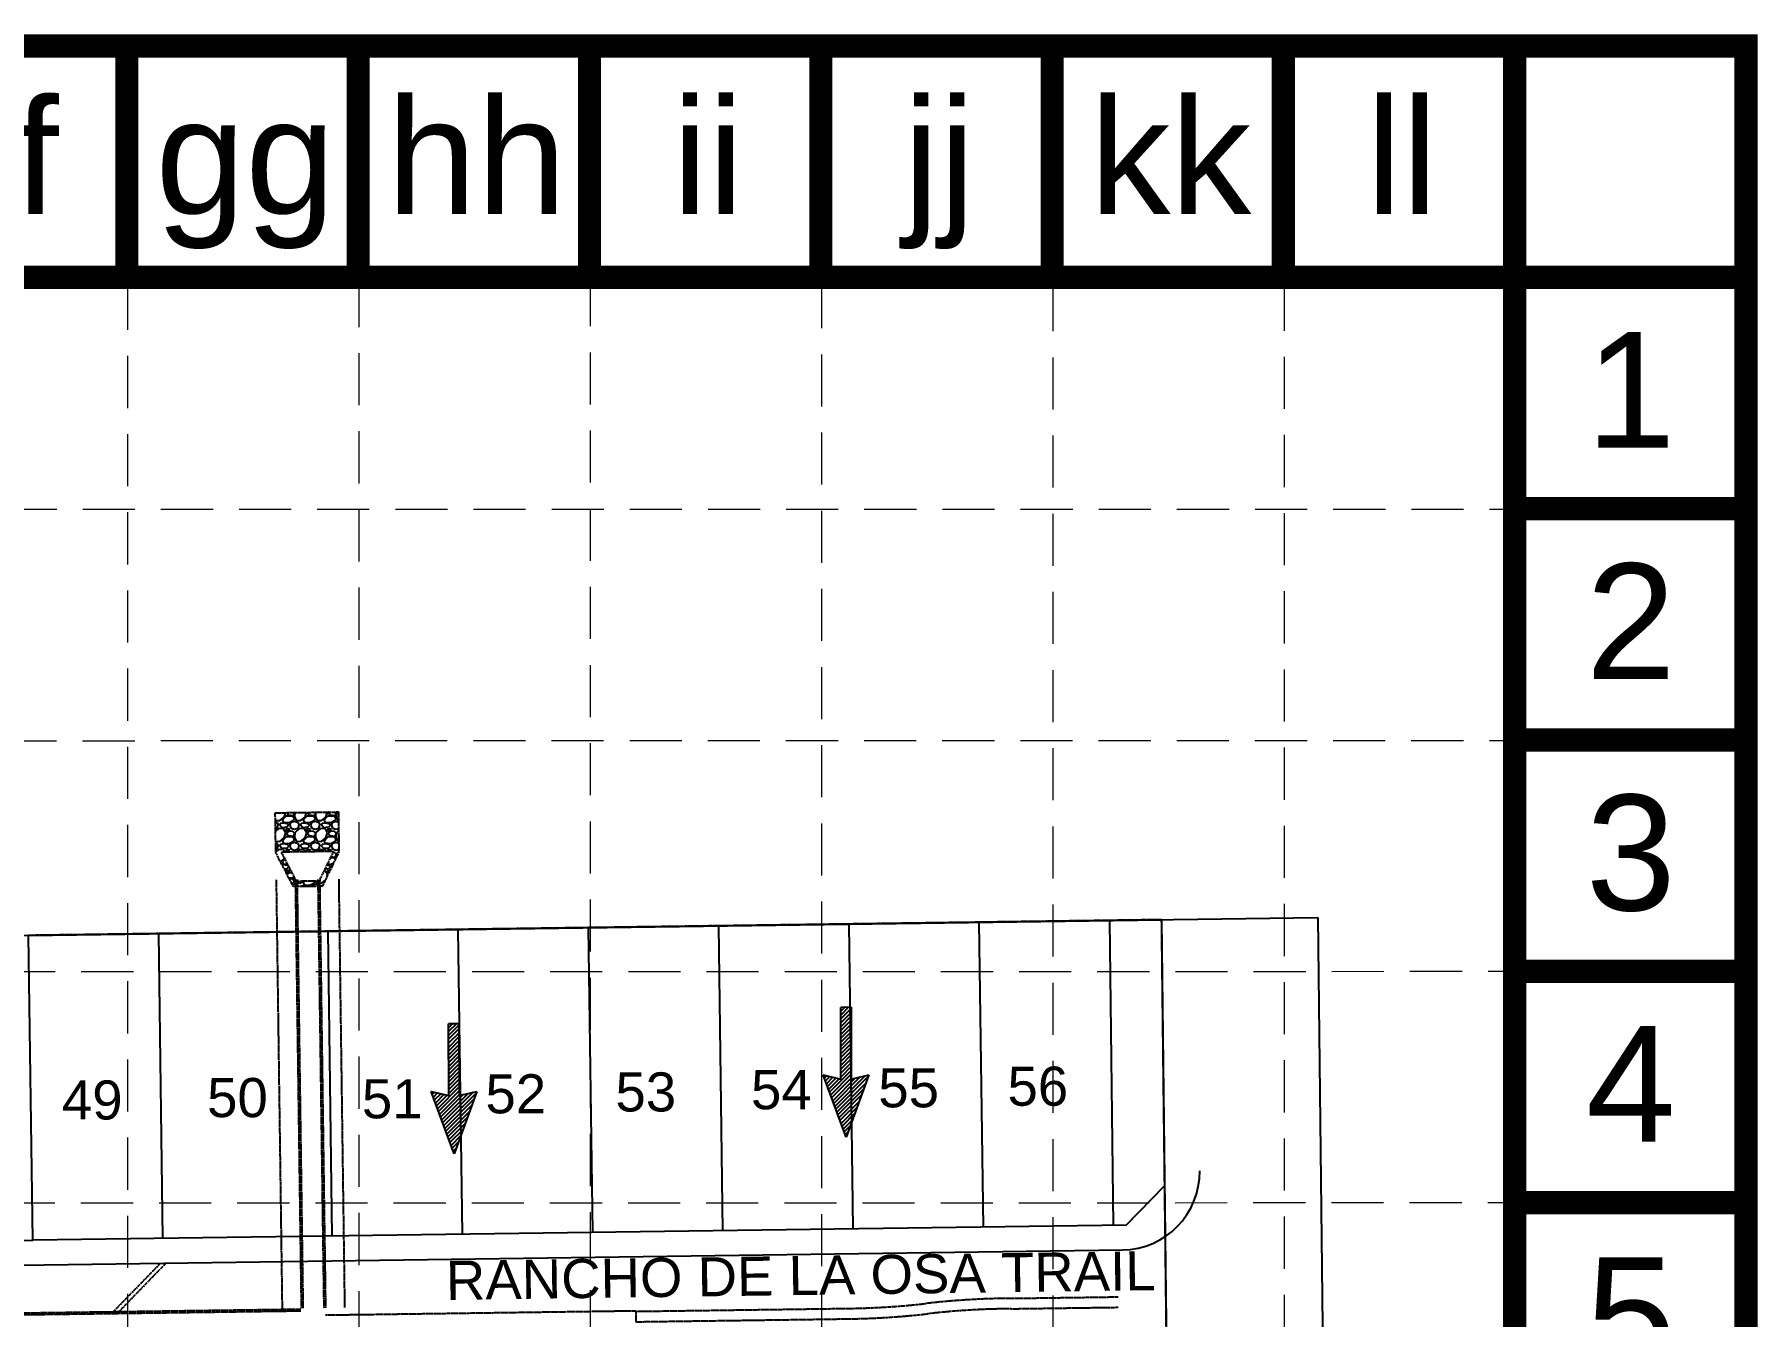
# Model space of a CAD drawing. Header units: inches. Extents: x 2510995 to 2514555, y 7106046 to 7111737.
# Drawn here: x 2513894 to 2514555, y 7111245 to 7111737 of the extents above; entities that cross this region are included whole.
import ezdxf
from ezdxf.enums import TextEntityAlignment as Align

# ---------------------------------------------------------------- set-up
doc = ezdxf.new("R2010")
doc.units = ezdxf.units.IN
doc.header["$MEASUREMENT"] = 0
for name, pattern in [('BORDER2', [0.875, 0.25, -0.125, 0.25, -0.125, 0, -0.125]), ('DASHED', [0.75, 0.5, -0.25]), ('HIDDEN', [0.375, 0.25, -0.125]), ('XHO477ST$0$CL', [0.7, 0.5, -0.05, 0.1, -0.05])]:
    doc.linetypes.add(name, pattern=pattern)
for name, color, linetype in [('BASE', 7, 'Continuous'), ('GRID', 254, 'DASHED'), ('XHO459PT$0$V-ADJC-LINE-E', 6, 'Continuous'), ('XHO459PT$0$V-BNDY-N-P6', 6, 'BORDER2'), ('XHO459PT$0$V-PROP-SUBD-IDEN-N-P6', 14, 'Continuous'), ('XHO459PT$0$V-PROP-SUBD-N-P6', 14, 'Continuous'), ('XHO459PT$0$V-RWAY-LINE-N-P6', 14, 'Continuous'), ('XHO459PV$0$C-ROAD-BACK-P6', 14, 'Continuous'), ('XHO460PT$0$C-ROAD-IDEN-N', 1, 'Continuous'), ('XHO460PT$0$V-ADJC-LINE-E', 6, 'Continuous'), ('XHOE001PT$0$V-ADJC-LINE-E', 6, 'Continuous'), ('ZSTORM', 5, 'XHO477ST$0$CL')]:
    doc.layers.add(name, color=color, linetype=linetype)
doc.layers.add('XHO459PT$0$V-AREA-PLIN', color=163, linetype='Continuous', plot=False)
doc.styles.get("Standard").update_dxf_attribs({"font": 'ARIAL.TTF'})

msp = doc.modelspace()

# ---------------------------------------------------------------- hatches: boundary and pattern name
at = {"layer": 'ZSTORM'}
h = msp.add_hatch(dxfattribs=at)
h.set_pattern_fill('GRAVEL', color=1, scale=8, style=0)
h.set_pattern_definition([(228.0128, (2513983.02945, 7111409.61556), (-63.999986, -72.000011), [1.0763, -106.5527]), (184.9697, (2513982.30945, 7111408.81556), (96.0000084, 7.9999305), [1.84694, -182.8474]), (132.5104, (2513980.46945, 7111408.65556), (79.999926, -88.0000694), [1.3023, -128.92826]), (267.2737, (2513977.34945, 7111406.65556), (7.999968, 160.0000024), [1.6819, -166.50846]), (292.8337, (2513977.26945, 7111404.97556), (-40.0000792, 95.9999713), [1.64924, -163.27498]), (357.2737, (2513977.90945, 7111403.45556), (-160.0000024, 7.999968), [1.6819, -166.50846]), (37.6942, (2513979.58945, 7111403.37556), (-104.0000588, -79.9999232), [2.22423, -220.1988]), (72.2553, (2513981.34945, 7111404.73556), (56.000086, 175.9999698), [2.0999, -207.89057]), (121.4296, (2513981.98945, 7111406.73556), (-64.000066, 103.9999603), [1.6876, -167.07258]), (175.2364, (2513981.10945, 7111408.17556), (88.000008, -7.999932), [1.92666, -94.4061]), (222.3974, (2513979.18945, 7111408.33556), (-96.0000588, -87.9999367), [2.49158, -246.667]), (138.814, (2513985.26945, 7111406.57556), (-56.000024, 47.999979), [0.8504, -84.19075]), (171.4692, (2513984.62945, 7111407.13556), (103.9999863, -16.0000633), [1.6179, -160.1721]), (225, (2513983.0294, 7111407.3756), (-1e-15, -8), [1.1314, -10.1823]), (203.1986, (2513982.4694, 7111408.3356), (39.999998, 16.00001), [0.60926, -60.3169]), (291.8014, (2513981.9094, 7111408.0956), (-8, 24), [0.8616, -42.2197]), (30.9638, (2513982.2294, 7111407.2956), (23.999984, 16.00002), [1.3994, -45.2482]), (161.565, (2513983.4294, 7111408.0156), (16, -7.99999), [1.0119, -24.2863]), (16.3895, (2513977.26945, 7111408.09556), (80.0000176, 23.9999417), [1.4176, -140.34276]), (70.3462, (2513978.62945, 7111408.49556), (-31.999962, -88.000017), [1.1893, -117.73926]), (293.1986, (2513983.4294, 7111409.6156), (-16.00001, 39.999998), [1.2185, -59.70766]), (343.6105, (2513983.90945, 7111408.49556), (-80.0000176, 23.9999417), [1.4176, -140.34276]), (339.444, (2513977.2694, 7111403.1356), (-40.000015, 15.999968), [1.36704, -66.985]), (294.7751, (2513978.54945, 7111402.65556), (-39.9999375, 88.0000274), [1.14542, -113.39714]), (66.8014, (2513983.5094, 7111401.6156), (16.00001, 39.999998), [1.2185, -59.70766]), (17.354, (2513983.98945, 7111402.73556), (-104.000016, -31.999956), [1.34105, -132.7634]), (69.444, (2513979.5894, 7111401.6156), (-15.999968, -40.000015), [0.6835, -67.6685]), (101.31, (2513983.0294, 7111401.6156), (-7.99998, 32.000006), [0.4079, -40.3842]), (165.964, (2513982.9494, 7111402.0156), (24.000004, -7.999984), [1.6492, -31.3356]), (186.009, (2513981.34945, 7111402.41556), (79.999998, 7.9999945), [1.5284, -151.3114]), (303.69, (2513982.2294, 7111406.5756), (-8.00001, 16), [1.1538, -27.6906]), (353.1572, (2513982.86945, 7111405.61556), (135.999995, -16.000064), [2.01435, -199.4205]), (60.9454, (2513984.86945, 7111405.37556), (-32, -56.000003), [0.82365, -81.5414]), (90, (2513985.2694, 7111406.0956), (-8, 8), [0.48, -7.52]), (120.2564, (2513981.18945, 7111402.65556), (31.999959, -56.00002), [1.1114, -110.02816]), (48.0128, (2513980.62945, 7111403.61556), (63.999986, 72.000011), [2.15258, -105.4764]), (0, (2513982.0694, 7111405.2156), (8, 8), [2.08, -5.92]), (325.3048, (2513984.14945, 7111405.21556), (-79.999954, 56.000069), [1.2649, -125.2262]), (254.0546, (2513985.1894, 7111404.4956), (-8, -32), [1.1648, -57.07606]), (207.646, (2513984.86945, 7111403.37556), (-151.9999665, -80.0000617), [1.89652, -187.7558]), (175.4261, (2513983.18945, 7111402.49556), (-104.0000045, 7.9999584), [2.0064, -198.6326])])
h.paths.add_polyline_path([(2514010.16, 7111438.75), (2513985.94, 7111438.42), (2513986.16, 7111423.06), (2513992.87, 7111410.08), (2514004.02, 7111410.23), (2514010.37, 7111423.4)])
h.paths.add_polyline_path([(2514007.66, 7111423.72), (2514008.18, 7111423.46), (2514003.07, 7111412.89), (2514003.08, 7111412.22), (2513993.75, 7111412.09), (2513993.74, 7111412.76), (2513988.34, 7111423.19), (2513988.86, 7111423.46)], flags=16)

# ---------------------------------------------------------------- linework, layer by layer
at = {"color": 7}
for p, q in [((2514206.96, 7111363.77), (2514202.98, 7111363.76)), ((2514203.03, 7111336.22), (2514202.98, 7111363.76)), ((2514205.97, 7111363.77), (2514202.99, 7111360.78)), ((2514204.48, 7111363.76), (2514202.99, 7111362.26)), ((2514206.96, 7111363.28), (2514202.99, 7111359.29)), ((2514206.97, 7111361.8), (2514202.99, 7111357.81)), ((2514206.96, 7111363.77), (2514207.02, 7111336.23)), ((2514056.46, 7111357.45), (2514052.48, 7111357.45)), ((2514052.53, 7111329.91), (2514052.48, 7111357.45)), ((2514053.98, 7111357.45), (2514052.48, 7111355.95)), ((2514055.46, 7111357.45), (2514052.49, 7111354.46)), ((2514056.46, 7111356.96), (2514052.49, 7111352.98)), ((2514056.46, 7111355.48), (2514052.49, 7111351.49)), ((2514056.47, 7111353.99), (2514052.49, 7111350.01)), ((2514056.46, 7111357.45), (2514056.52, 7111329.91)), ((2514206.97, 7111360.31), (2514203, 7111356.32)), ((2514206.97, 7111358.83), (2514203, 7111354.84)), ((2514206.97, 7111357.34), (2514203, 7111353.35)), ((2514206.98, 7111355.86), (2514203, 7111351.87)), ((2514206.98, 7111354.37), (2514203.01, 7111350.38)), ((2514056.47, 7111352.51), (2514052.5, 7111348.52)), ((2514056.47, 7111351.03), (2514052.5, 7111347.04)), ((2514056.47, 7111349.54), (2514052.5, 7111345.55)), ((2514056.48, 7111348.06), (2514052.5, 7111344.07)), ((2514206.98, 7111352.89), (2514203.01, 7111348.9)), ((2514206.99, 7111351.4), (2514203.01, 7111347.42)), ((2514206.99, 7111349.92), (2514203.02, 7111345.93)), ((2514206.99, 7111348.44), (2514203.02, 7111344.45)), ((2514056.48, 7111346.57), (2514052.51, 7111342.58)), ((2514056.48, 7111345.09), (2514052.51, 7111341.1)), ((2514056.49, 7111343.6), (2514052.51, 7111339.61)), ((2514056.49, 7111342.12), (2514052.51, 7111338.13)), ((2514207, 7111346.95), (2514203.02, 7111342.96)), ((2514207, 7111345.47), (2514203.02, 7111341.48)), ((2514207, 7111343.98), (2514203.03, 7111339.99)), ((2514207.01, 7111342.5), (2514203.03, 7111338.51)), ((2514207.01, 7111341.01), (2514203.03, 7111337.02)), ((2514056.49, 7111340.63), (2514052.52, 7111336.64)), ((2514056.5, 7111339.15), (2514052.52, 7111335.16)), ((2514056.5, 7111337.67), (2514052.52, 7111333.67)), ((2514056.5, 7111336.18), (2514052.52, 7111332.19)), ((2514056.51, 7111334.7), (2514052.53, 7111330.7)), ((2514205.07, 7111313.89), (2514196.25, 7111337.81)), ((2514196.25, 7111337.81), (2514203.03, 7111336.22)), ((2514196.37, 7111337.78), (2514196.29, 7111337.69)), ((2514197.58, 7111337.5), (2514196.69, 7111336.61)), ((2514198.78, 7111337.22), (2514197.09, 7111335.52)), ((2514199.98, 7111336.93), (2514197.49, 7111334.44)), ((2514201.18, 7111336.65), (2514197.89, 7111333.35)), ((2514202.39, 7111336.37), (2514198.29, 7111332.26)), ((2514207.01, 7111339.53), (2514198.69, 7111331.18)), ((2514207.02, 7111338.05), (2514199.09, 7111330.09)), ((2514207.02, 7111336.56), (2514199.49, 7111329.01)), ((2514208.53, 7111336.59), (2514199.89, 7111327.92)), ((2514210.47, 7111337.05), (2514200.29, 7111326.84)), ((2514212.41, 7111337.51), (2514200.69, 7111325.75)), ((2514213.55, 7111337.17), (2514201.09, 7111324.66)), ((2514212.7, 7111334.82), (2514201.49, 7111323.58)), ((2514213.8, 7111337.84), (2514205.07, 7111313.89)), ((2514207.02, 7111336.23), (2514213.8, 7111337.84)), ((2514054.56, 7111307.57), (2514045.75, 7111331.49)), ((2514045.75, 7111331.49), (2514052.53, 7111329.91)), ((2514045.87, 7111331.46), (2514045.79, 7111331.38)), ((2514047.07, 7111331.18), (2514046.19, 7111330.29)), ((2514048.27, 7111330.9), (2514046.59, 7111329.21)), ((2514049.48, 7111330.62), (2514046.99, 7111328.12)), ((2514050.68, 7111330.34), (2514047.39, 7111327.03)), ((2514051.88, 7111330.06), (2514047.79, 7111325.95)), ((2514056.51, 7111333.21), (2514048.19, 7111324.86)), ((2514056.51, 7111331.73), (2514048.59, 7111323.78)), ((2514056.52, 7111330.24), (2514048.99, 7111322.69)), ((2514058.02, 7111330.27), (2514049.39, 7111321.6)), ((2514059.97, 7111330.73), (2514049.79, 7111320.52)), ((2514061.91, 7111331.19), (2514050.19, 7111319.43)), ((2514063.05, 7111330.85), (2514050.59, 7111318.35)), ((2514062.2, 7111328.51), (2514050.99, 7111317.26)), ((2514063.29, 7111331.52), (2514054.56, 7111307.57)), ((2514056.52, 7111329.91), (2514063.29, 7111331.52)), ((2514211.84, 7111332.48), (2514201.89, 7111322.49)), ((2514210.99, 7111330.13), (2514202.3, 7111321.41)), ((2514210.13, 7111327.78), (2514202.7, 7111320.32)), ((2514061.34, 7111326.16), (2514051.39, 7111316.18)), ((2514060.48, 7111323.81), (2514051.79, 7111315.09)), ((2514059.63, 7111321.47), (2514052.19, 7111314)), ((2514209.28, 7111325.44), (2514203.1, 7111319.23)), ((2514208.42, 7111323.09), (2514203.5, 7111318.15)), ((2514058.77, 7111319.12), (2514052.59, 7111312.92)), ((2514057.92, 7111316.78), (2514052.99, 7111311.83)), ((2514057.06, 7111314.43), (2514053.39, 7111310.75)), ((2514207.57, 7111320.75), (2514203.9, 7111317.06)), ((2514206.71, 7111318.4), (2514204.3, 7111315.98)), ((2514205.85, 7111316.05), (2514204.7, 7111314.89)), ((2514056.21, 7111312.08), (2514053.79, 7111309.66)), ((2514055.35, 7111309.74), (2514054.19, 7111308.57))]:
    msp.add_line(p, q, dxfattribs=at)
at = {"layer": 'BASE', "color": 9}
msp.add_line((2511088, 7111643.94), (2514461.67, 7111643.94), dxfattribs=at)
at = {"layer": 'BASE', "const_width": 8.88}
for points in [[(2514550.45, 7106050.75), (2514550.45, 7111732.72), (2510999.22, 7111732.72), (2510999.22, 7106050.75)], [(2514461.67, 7106139.53), (2514461.67, 7111643.94), (2511088, 7111643.94), (2511088, 7106139.53)]]:
    msp.add_lwpolyline(points, close=True, dxfattribs=at)
for points in [[(2513928.99, 7111732.72), (2513928.99, 7111643.94)], [(2514017.77, 7111732.72), (2514017.77, 7111643.94)], [(2514106.55, 7111732.72), (2514106.55, 7111643.94)], [(2514195.33, 7111732.72), (2514195.33, 7111643.94)], [(2514284.11, 7111732.72), (2514284.11, 7111643.94)], [(2514372.89, 7111732.72), (2514372.89, 7111643.94)], [(2514461.67, 7111732.72), (2514461.67, 7111643.94)], [(2514550.45, 7111643.94), (2514461.67, 7111643.94)], [(2514550.45, 7111555.16), (2514461.67, 7111555.16)], [(2514550.45, 7111466.37), (2514461.67, 7111466.37)], [(2514550.45, 7111377.59), (2514461.67, 7111377.59)], [(2514550.45, 7111288.81), (2514461.67, 7111288.81)]]:
    msp.add_lwpolyline(points, dxfattribs=at)
at = {"layer": 'GRID', "color": 252, "linetype": 'HIDDEN', "lineweight": 0, "ltscale": 80}
for p, q in [((2513929.57, 7106493.77), (2513929.38, 7111645.93)), ((2514018.43, 7106494.85), (2514018.16, 7111645.93)), ((2514107.38, 7106495.15), (2514106.94, 7111645.93)), ((2514195.99, 7106494.38), (2514195.72, 7111645.93)), ((2514284.96, 7106493.22), (2514284.5, 7111645.93)), ((2514373.8, 7106493.46), (2514373.28, 7111645.93)), ((2511092.04, 7111554.56), (2514460.21, 7111555)), ((2511091.97, 7111465.53), (2514460.21, 7111466.22)), ((2511091.47, 7111377.02), (2514461.67, 7111377.59)), ((2511091.35, 7111288.32), (2514461.67, 7111288.81))]:
    msp.add_line(p, q, dxfattribs=at)
at = {"layer": 'XHO459PT$0$V-ADJC-LINE-E', "color": 7}
for p, q in [((2511427.39, 7111357.21), (2514386.15, 7111398.22)), ((2514386.15, 7111398.22), (2514408.86, 7109434.72))]:
    msp.add_line(p, q, dxfattribs=at)
at = {"layer": 'XHO459PT$0$V-AREA-PLIN', "color": 7}
msp.add_lwpolyline([(2513701.03, 7110546.75), (2513700.91, 7110561.75, 0.414214), (2513740.6, 7110602.06), (2513736.94, 7111068.95, 0.41598), (2513696.39, 7111108.63), (2513696.18, 7111123.63), (2513827, 7111125.44), (2513853.4, 7111128.31), (2513852.66, 7111222.81), (2513847.62, 7111227.74), (2513822.62, 7111227.39), (2513821.98, 7111273.39), (2513892.82, 7111274.37), (2513891.19, 7111391.36), (2514326.16, 7111397.39), (2514342.26, 7110005.32)], format="xyb", dxfattribs=at)
msp.add_lwpolyline([(2513701.03, 7110546.75), (2513700.91, 7110561.75, 0.414214), (2513740.6, 7110602.06), (2513736.94, 7111068.95, 0.41598), (2513696.39, 7111108.63), (2513696.18, 7111123.63), (2513827, 7111125.44), (2513853.4, 7111128.31), (2513852.66, 7111222.81), (2513847.62, 7111227.74), (2513822.62, 7111227.39), (2513821.98, 7111273.39), (2513892.82, 7111274.37), (2513891.19, 7111391.36), (2514326.16, 7111397.39), (2514342.26, 7110005.32)], format="xyb", dxfattribs=at)
at = {"layer": 'XHO459PT$0$V-BNDY-N-P6', "color": 7}
for p, q in [((2514326.16, 7111397.39), (2513891.19, 7111391.36)), ((2514342.26, 7110005.32), (2514326.16, 7111397.39))]:
    msp.add_line(p, q, dxfattribs=at)
at = {"layer": 'XHO459PT$0$V-PROP-SUBD-N-P6', "color": 7}
for p, q in [((2514107.8, 7111277.35), (2514106.17, 7111394.34)), ((2514157.79, 7111278.04), (2514156.17, 7111395.03)), ((2514207.79, 7111278.74), (2514206.16, 7111395.72)), ((2514257.78, 7111279.43), (2514256.16, 7111396.41)), ((2514306.16, 7111397.12), (2514307.51, 7111280.12)), ((2513942.81, 7111275.06), (2513941.19, 7111392.05)), ((2514007.81, 7111275.96), (2514006.18, 7111392.95)), ((2514057.8, 7111276.66), (2514056.18, 7111393.64))]:
    msp.add_line(p, q, dxfattribs=at)
at = {"layer": 'XHO459PT$0$V-RWAY-LINE-N-P6', "color": 7}
for q in [(2514327.33, 7111295.39), (2513892.82, 7111274.37)]:
    msp.add_line((2514312.51, 7111280.19), q, dxfattribs=at)
at = {"layer": 'XHO459PV$0$C-ROAD-BACK-P6', "color": 7}
msp.add_line((2513836.95, 7111264.1), (2514311.19, 7111270.67), dxfattribs=at)
msp.add_arc((2514310.77, 7111300.66), 30, 270.79404, 0.66265, dxfattribs=at)
at = {"layer": 'XHO460PT$0$V-ADJC-LINE-E', "color": 7}
msp.add_line((2511427.39, 7111357.21), (2514386.15, 7111398.22), dxfattribs=at)
msp.add_line((2511427.39, 7111357.21), (2514386.15, 7111398.22), dxfattribs=at)
msp.add_line((2511427.39, 7111357.21), (2514386.15, 7111398.22), dxfattribs=at)
msp.add_line((2511427.39, 7111357.21), (2514386.15, 7111398.22), dxfattribs=at)
at = {"layer": 'XHOE001PT$0$V-ADJC-LINE-E', "color": 7}
msp.add_line((2511427.39, 7111357.21), (2514386.15, 7111398.22), dxfattribs=at)
at = {"layer": 'ZSTORM', "color": 5}
msp.add_line((2514124.53, 7111242.83), (2514124.46, 7111247.33), dxfattribs=at)
at = {"layer": 'ZSTORM', "color": 1}
msp.add_lwpolyline([(2514004.02, 7111410.23), (2513992.87, 7111410.08), (2513986.16, 7111423.06), (2513985.94, 7111438.42), (2514010.16, 7111438.75), (2514010.37, 7111423.4)], close=True, dxfattribs=at)
at = {"layer": 'ZSTORM', "color": 5}
msp.add_lwpolyline([(2513988.34, 7111423.19), (2513988.86, 7111423.46), (2514007.66, 7111423.72), (2514008.18, 7111423.46), (2514003.07, 7111412.89), (2514003.08, 7111412.22), (2513993.75, 7111412.09), (2513993.74, 7111412.76)], close=True, dxfattribs=at)
for points in [[(2513988.69, 7111248.2), (2513986.41, 7111412.66)], [(2513996.02, 7111248.3), (2513993.74, 7111412.76)], [(2513996.69, 7111248.31), (2513994.41, 7111412.77)], [(2514004.69, 7111248.42), (2514002.41, 7111412.88)], [(2514005.35, 7111248.43), (2514003.07, 7111412.89)], [(2514012.68, 7111248.53), (2514010.4, 7111412.99)], [(2513923.15, 7111246.29), (2513941.88, 7111265.55)], [(2513925.27, 7111246.32), (2513944, 7111265.58)], [(2513806.55, 7111245.34), (2513995.69, 7111247.96)]]:
    msp.add_lwpolyline(points, dxfattribs=at)
for points in [[(2514124.47, 7111247.08), (2514204.16, 7111248.18, 0.026669), (2514235.87, 7111250.11, -0.026967), (2514268.36, 7111252.07), (2514309.47, 7111252.64)], [(2514124.52, 7111243.08), (2514204.2, 7111244.18, 0.026659), (2514236.32, 7111246.14, -0.02698), (2514268.4, 7111248.07), (2514309.53, 7111248.64)], [(2513806.56, 7111244.67), (2513995.7, 7111247.29, 0.026675)], [(2514005.22, 7111245.68), (2514124.46, 7111247.33, 0.02667)]]:
    msp.add_lwpolyline(points, format="xyb", dxfattribs=at)

# ---------------------------------------------------------------- texts
at = {"layer": 'BASE'}
for s, p in [('ff', (2513885.67, 7111690.39)), ('hh', (2514063.23, 7111690.39)), ('ii', (2514152.01, 7111690.39)), ('jj', (2514240.79, 7111690.39)), ('kk', (2514329.58, 7111690.39)), ('ll', (2514418.36, 7111690.39)), ('gg', (2513974.45, 7111690.39)), ('1', (2514506.24, 7111600.71)), ('2', (2514506.24, 7111511.93)), ('3', (2514506.24, 7111423.15)), ('4', (2514506.24, 7111334.37)), ('5', (2514506.24, 7111245.59))]:
    msp.add_text(s, height=44.39, dxfattribs=at).set_placement(p, align=Align.MIDDLE_CENTER)
at = {"layer": 'XHO459PT$0$V-PROP-SUBD-IDEN-N-P6', "color": 7}
for s, p in [('56', (2514278.65, 7111333.5)), ('49', (2513915.68, 7111328.22)), ('50', (2513971.42, 7111329.13)), ('51', (2514030.84, 7111328.56)), ('52', (2514078.26, 7111330.58)), ('53', (2514128.16, 7111331.3)), ('54', (2514180.2, 7111332.06)), ('55', (2514229.06, 7111332.77))]:
    msp.add_text(s, height=15, dxfattribs=at).set_placement(p, align=Align.MIDDLE)
at = {"layer": 'XHO460PT$0$C-ROAD-IDEN-N', "color": 7, "insert": (2514187.53, 7111268.33), "char_height": 15, "width": 371.8894, "attachment_point": 2, "rotation": 0.79417}
msp.add_mtext('RANCHO DE LA OSA TRAIL', dxfattribs=at)

doc.saveas('drawing.dxf')
